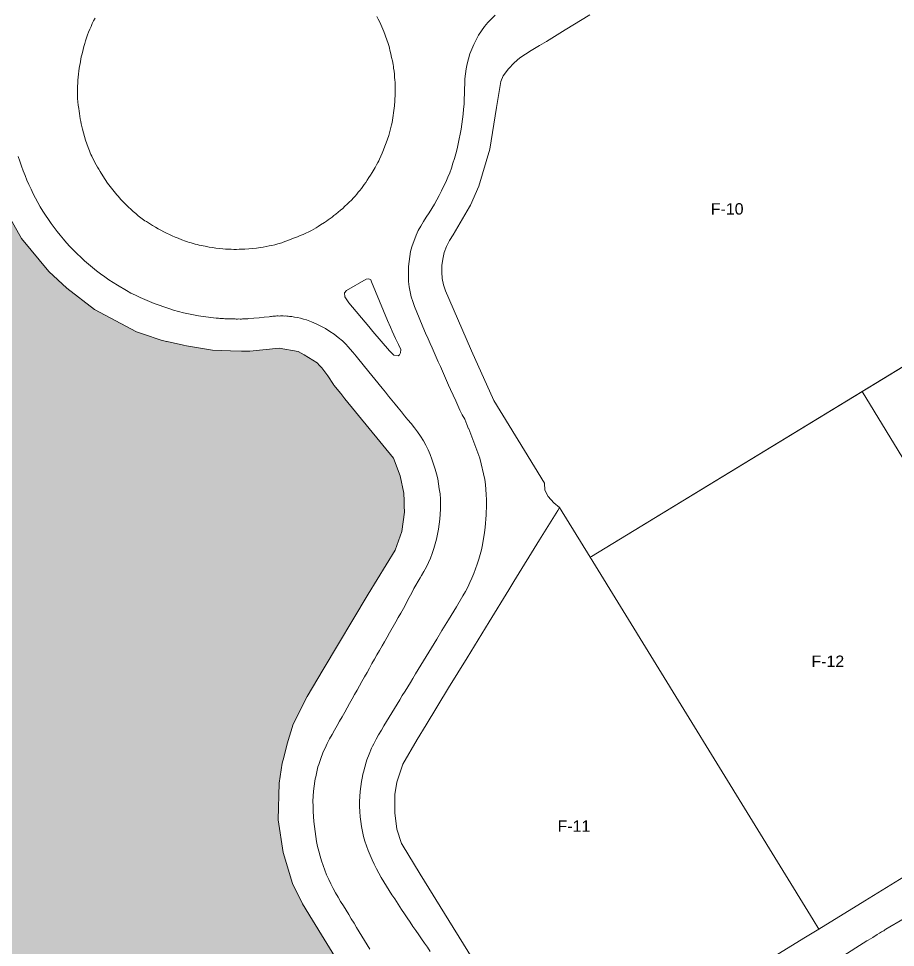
# Model space of a CAD drawing. Header units: metres. Extents: x 662613 to 666742, y 2728069 to 2732733.
# Drawn here: x 663590.2 to 663728.6, y 2729151.3 to 2729297.8 of the extents above; entities that cross this region are included whole.
import ezdxf
from ezdxf.enums import TextEntityAlignment as Align

# ---------------------------------------------------------------- set-up
doc = ezdxf.new("R2010")
doc.units = ezdxf.units.M
doc.header["$MEASUREMENT"] = 0
for name, color, linetype, lineweight in [('DQ_PLOT_ID', 252, 'Continuous', 18), ('Xref_DQ_MasterPlan_2024$0$DQ_PLOTS', 252, 'Continuous', 15), ('Xref_DQ_MasterPlan_2024$0$DQ_ROADS', 8, 'Continuous', 13)]:
    doc.layers.add(name, color=color, linetype=linetype, lineweight=lineweight)
doc.layers.add('Open area$0$INTENSIVE LANDSCAPING AND PLAZAS', color=7, linetype='Continuous', true_color=0xecf9e2)
doc.styles.add('DQ_Plot_ID', font='arial.ttf')

# ---------------------------------------------------------------- blocks, each defined once
blk = doc.blocks.new('Xref_DQ_MasterPlan_2024$0$DQ_Roads_')
at = {"layer": 'Xref_DQ_MasterPlan_2024$0$DQ_ROADS'}
for points in [[(663719.8444, 2729149.5898), (663724.0663, 2729152.2894), (663724.2378, 2729152.3898), (663724.9714, 2729152.8403), (663725.6962, 2729153.2865), (663726.0316, 2729153.501), (663726.3744, 2729153.7036), (663726.5487, 2729153.8025), (663726.7295, 2729153.8889), (663726.8925, 2729154.0053), (663727.0556, 2729154.1216), (663729.9212, 2729155.8376)], [(663665.4198, 2729298.3776), (663664.8264, 2729297.7948), (663664.2719, 2729297.1912), (663663.7183, 2729296.5474), (663663.2504, 2729295.8912), (663662.8001, 2729295.1928), (663662.3883, 2729294.4808), (663662.0189, 2729293.75), (663661.6985, 2729293.0147), (663661.4161, 2729292.2552), (663661.1766, 2729291.4834), (663660.9784, 2729290.7031), (663660.8214, 2729289.9145), (663660.708, 2729289.1209), (663660.636, 2729288.3266), (663660.5966, 2729287.5296), (663660.5773, 2729286.7309), (663660.5651, 2729285.9315), (663660.5353, 2729285.1351), (663660.4881, 2729284.3384), (663660.4207, 2729283.5437), (663660.3378, 2729282.7499), (663660.244, 2729281.9577), (663660.1391, 2729281.1677), (663660.0192, 2729280.3783), (663659.887, 2729279.5945), (663659.7463, 2729278.8187), (663659.5749, 2729278.0486), (663659.384, 2729277.2691), (663659.195, 2729276.4976), (663658.9786, 2729275.7346), (663658.746, 2729274.9782), (663658.4971, 2729274.2292), (663658.2433, 2729273.4862), (663657.9349, 2729272.771), (663657.6357, 2729272.0299), (663657.2737, 2729271.3208), (663656.9188, 2729270.6145), (663656.5597, 2729269.9144), (663656.1882, 2729269.2154), (663655.8054, 2729268.5302), (663655.4159, 2729267.8451), (663654.9831, 2729267.1714), (663654.5371, 2729266.494), (663654.093, 2729265.8063), (663653.6642, 2729265.088), (663653.2774, 2729264.373), (663652.9248, 2729263.6325), (663652.2574, 2729261.8005), (663652.0656, 2729261.0449), (663651.9256, 2729260.2718), (663651.8136, 2729259.4912), (663651.7404, 2729258.7027), (663651.707, 2729257.908), (663651.7102, 2729257.1109), (663651.7548, 2729256.3134), (663651.842, 2729255.515), (663651.9754, 2729254.7235), (663652.1678, 2729253.9371), (663652.403, 2729253.158), (663652.6528, 2729252.3886), (663654.25, 2729248.5733), (663654.4211, 2729248.1646), (663654.8067, 2729247.302), (663655.1316, 2729246.5717), (663655.4569, 2729245.8411), (663655.7826, 2729245.1105), (663656.1091, 2729244.3801), (663656.436, 2729243.6488), (663656.7613, 2729242.9185), (663657.0865, 2729242.1874), (663657.4119, 2729241.4561), (663657.7374, 2729240.7237), (663658.0617, 2729239.9955), (663658.3802, 2729239.2777), (663659.1768, 2729237.4827), (663659.4985, 2729236.757), (663659.8354, 2729236.0135), (663660.2186, 2729235.3097), (663660.6337, 2729234.599), (663660.9289, 2729233.7839), (663661.2219, 2729233.1038), (663661.2247, 2729233.097), (663661.7218, 2729231.8393), (663662.9756, 2729228.4646), (663663.7508, 2729225.0952), (663663.8622, 2729224.2946), (663663.9508, 2729223.5028), (663664.0034, 2729222.7125), (663664.0527, 2729221.9053), (663664.0526, 2729221.1064), (663663.9723, 2729219.5139), (663663.8324, 2729217.5279), (663663.7227, 2729216.7455), (663663.4002, 2729214.7869), (663663.2238, 2729214.0135), (663663.0279, 2729213.2515), (663662.8103, 2729212.4952), (663662.5819, 2729211.7379), (663662.3137, 2729210.9807), (663662.0495, 2729210.2547), (663661.7483, 2729209.5422), (663661.4231, 2729208.8263), (663661.0737, 2729208.1228), (663660.7126, 2729207.416), (663660.3035, 2729206.7312), (663659.3085, 2729205.0124), (663658.8835, 2729204.3141), (663658.4535, 2729203.6052), (663658.0571, 2729202.9474), (663657.0069, 2729201.2578), (663656.1862, 2729199.8727), (663655.7584, 2729199.2149), (663655.3495, 2729198.5043), (663654.9166, 2729197.8434), (663654.5148, 2729197.1477), (663654.0826, 2729196.4741), (663653.6635, 2729195.7926), (663653.2647, 2729195.0889), (663652.856, 2729194.4112), (663652.402, 2729193.6987), (663652.0205, 2729193.0364), (663651.6178, 2729192.3536), (663651.1856, 2729191.6911), (663650.7551, 2729191.0079), (663650.3539, 2729190.3007), (663649.9293, 2729189.6406), (663649.5303, 2729188.9396), (663649.1139, 2729188.2594), (663648.688, 2729187.5624), (663648.2836, 2729186.8933), (663647.855, 2729186.1929), (663647.4468, 2729185.5148), (663647.0188, 2729184.8075), (663646.6063, 2729184.1236), (663646.2654, 2729183.3731), (663646.0619, 2729183.0307), (663645.8828, 2729182.6749), (663645.5091, 2729181.7666), (663645.1611, 2729180.8482), (663645.0384, 2729180.4778), (663644.6352, 2729178.9089), (663644.5448, 2729178.5769), (663644.4778, 2729178.2394), (663644.3266, 2729177.4511), (663644.2049, 2729176.659), (663644.1114, 2729175.8635), (663644.0415, 2729175.0647), (663644.0075, 2729174.2674), (663644.0044, 2729173.47), (663644.0368, 2729172.6769), (663644.101, 2729171.8855), (663644.1931, 2729171.0971), (663644.3114, 2729170.3142), (663644.4575, 2729169.5392), (663644.6346, 2729168.775), (663644.8476, 2729168.0206), (663645.0923, 2729167.2761), (663645.3678, 2729166.5402), (663645.6694, 2729165.813), (663645.9951, 2729165.0869), (663646.3177, 2729164.3678), (663646.6737, 2729163.6648), (663647.0476, 2729162.9717), (663647.4382, 2729162.2819), (663647.8462, 2729161.6004), (663648.2576, 2729160.9235), (663648.68, 2729160.2492), (663649.1122, 2729159.5769), (663649.5486, 2729158.9055), (663650.642, 2729157.2393), (663651.086, 2729156.573), (663651.5353, 2729155.904), (663651.9807, 2729155.2404), (663652.4353, 2729154.578), (663652.8863, 2729153.9158), (663653.3398, 2729153.2582), (663653.7968, 2729152.5965), (663654.2483, 2729151.9371), (663654.7036, 2729151.2802), (663655.1655, 2729150.6241)], [(663602.2712, 2729297.891), (663602.0505, 2729297.4563), (663601.8388, 2729297.0174), (663601.6365, 2729296.5743), (663601.4445, 2729296.1269), (663601.2658, 2729295.6833), (663601.0965, 2729295.2358), (663600.9364, 2729294.7847), (663600.7854, 2729294.3304), (663600.6432, 2729293.8732), (663600.5098, 2729293.4134), (663600.385, 2729292.9514), (663600.2686, 2729292.4875), (663600.184, 2729292.1237), (663600.1053, 2729291.7586), (663600.0321, 2729291.3922), (663599.9642, 2729291.0247), (663599.9013, 2729290.6563), (663599.8431, 2729290.2872), (663599.7894, 2729289.9174), (663599.7399, 2729289.5472), (663599.6806, 2729289.0713), (663599.6261, 2729288.5943), (663599.5782, 2729288.1165), (663599.5385, 2729287.6379), (663599.5088, 2729287.159), (663599.4908, 2729286.6798), (663599.4863, 2729286.2006), (663599.4897, 2729285.9611), (663599.497, 2729285.7216), (663599.5099, 2729285.46), (663599.5275, 2729285.1986), (663599.5741, 2729284.6766), (663599.6323, 2729284.1556), (663599.697, 2729283.6355), (663599.7512, 2729283.2256), (663599.8095, 2729282.8161), (663599.8725, 2729282.4073), (663599.9407, 2729281.9993), (663600.0148, 2729281.5923), (663600.0954, 2729281.1868), (663600.183, 2729280.7827), (663600.2782, 2729280.3806), (663600.4292, 2729279.7963), (663600.5931, 2729279.2147), (663600.7705, 2729278.6368), (663600.962, 2729278.0632), (663601.1681, 2729277.4949), (663601.2768, 2729277.213), (663601.3894, 2729276.9328), (663601.5059, 2729276.6542), (663601.6264, 2729276.3775), (663601.751, 2729276.1028), (663601.8797, 2729275.8301), (663602.0619, 2729275.4637), (663602.2525, 2729275.1016), (663602.4505, 2729274.7433), (663602.655, 2729274.3885), (663602.8649, 2729274.0367), (663603.0792, 2729273.6876), (663603.5171, 2729272.9955), (663603.885, 2729272.4297), (663604.2625, 2729271.8701), (663604.4559, 2729271.5937), (663604.6532, 2729271.32), (663604.8547, 2729271.0495), (663605.0608, 2729270.7826), (663605.2659, 2729270.5264), (663605.4748, 2729270.2733), (663605.6874, 2729270.0232), (663605.9035, 2729269.776), (663606.1229, 2729269.5317), (663606.3453, 2729269.2903), (663606.7986, 2729268.8154), (663607.1633, 2729268.4474), (663607.5343, 2729268.0849), (663607.9121, 2729267.729), (663608.297, 2729267.381), (663608.6894, 2729267.0417), (663609.0898, 2729266.7124), (663609.4986, 2729266.3941), (663609.9163, 2729266.0879), (663610.1441, 2729265.9289), (663610.3745, 2729265.7736), (663610.8419, 2729265.4728), (663611.3163, 2729265.1827), (663611.7954, 2729264.901), (663612.229, 2729264.6545), (663612.6668, 2729264.415), (663613.1086, 2729264.1827), (663613.5545, 2729263.9582), (663614.0043, 2729263.7418), (663614.458, 2729263.5339), (663614.9155, 2729263.335), (663615.3766, 2729263.1453), (663615.9598, 2729262.9194), (663616.5481, 2729262.7068), (663616.8443, 2729262.6061), (663617.1417, 2729262.5095), (663617.4404, 2729262.4172), (663617.7405, 2729262.3295), (663618.0512, 2729262.244), (663618.3632, 2729262.1633), (663618.6766, 2729262.0873), (663618.9909, 2729262.0157), (663619.3063, 2729261.9483), (663619.6224, 2729261.8848), (663620.2566, 2729261.7688), (663620.7959, 2729261.6814), (663621.3371, 2729261.6049), (663621.8797, 2729261.5402), (663622.4235, 2729261.4878), (663622.8576, 2729261.4553), (663623.2925, 2729261.4307), (663623.7279, 2729261.4139), (663624.1637, 2729261.4049), (663624.5995, 2729261.4035), (663625.0352, 2729261.4096), (663625.4706, 2729261.423), (663625.9056, 2729261.4437), (663626.5208, 2729261.4857), (663627.135, 2729261.5427), (663627.7476, 2729261.6145), (663628.3582, 2729261.7007), (663628.817, 2729261.7731), (663629.2755, 2729261.8509), (663629.733, 2729261.9357), (663630.1887, 2729262.0293), (663630.6418, 2729262.1333), (663631.0915, 2729262.2493), (663631.537, 2729262.3791), (663631.758, 2729262.4496), (663631.9777, 2729262.5242), (663632.3975, 2729262.6801), (663632.8146, 2729262.8434), (663633.7318, 2729263.1996), (663634.1898, 2729263.3803), (663634.6457, 2729263.5657), (663635.0983, 2729263.7583), (663635.5463, 2729263.9604), (663635.9884, 2729264.1744), (663636.2069, 2729264.2865), (663636.4234, 2729264.4025), (663636.7832, 2729264.6052), (663637.1386, 2729264.8155), (663637.4906, 2729265.0316), (663637.84, 2729265.2518), (663638.4609, 2729265.6556), (663638.7681, 2729265.8626), (663639.0727, 2729266.0733), (663639.3746, 2729266.288), (663639.6733, 2729266.5069), (663639.9687, 2729266.7301), (663640.2605, 2729266.9579), (663640.6298, 2729267.2567), (663640.9935, 2729267.5623), (663641.3516, 2729267.8744), (663641.7038, 2729268.193), (663642.0514, 2729268.5181), (663642.3934, 2729268.8492), (663642.7285, 2729269.1872), (663643.0551, 2729269.5331), (663643.3136, 2729269.8205), (663643.5661, 2729270.1134), (663643.813, 2729270.4112), (663644.0544, 2729270.7135), (663644.2906, 2729271.02), (663644.522, 2729271.3301), (663644.7489, 2729271.6435), (663644.9715, 2729271.9596), (663645.2324, 2729272.3448), (663645.4856, 2729272.7351), (663645.7329, 2729273.1293), (663645.9765, 2729273.5257), (663646.4545, 2729274.3176), (663646.6849, 2729274.7186), (663646.9043, 2729275.1255), (663647.0266, 2729275.3669), (663647.1447, 2729275.6105), (663647.3704, 2729276.1027), (663647.5847, 2729276.6002), (663647.7911, 2729277.1009), (663648.013, 2729277.662), (663648.224, 2729278.2273), (663648.4225, 2729278.7972), (663648.6067, 2729279.3716), (663648.7304, 2729279.7865), (663648.8474, 2729280.2034), (663648.9564, 2729280.6224), (663649.0561, 2729281.0437), (663649.1347, 2729281.4169), (663649.2047, 2729281.7919), (663649.267, 2729282.1684), (663649.3227, 2729282.5461), (663649.3726, 2729282.9248), (663649.4178, 2729283.304), (663649.4979, 2729284.0633), (663649.5656, 2729284.8143), (663649.5923, 2729285.1904), (663649.6123, 2729285.5668), (663649.6237, 2729285.8817), (663649.6306, 2729286.1968), (663649.6331, 2729286.5121), (663649.6314, 2729286.8274), (663649.6254, 2729287.1426), (663649.6151, 2729287.4577), (663649.6008, 2729287.7726), (663649.5823, 2729288.0871), (663649.5466, 2729288.5621), (663649.5013, 2729289.0364), (663649.4465, 2729289.5096), (663649.3823, 2729289.9816), (663649.3379, 2729290.2687), (663649.2892, 2729290.555), (663649.1807, 2729291.1258), (663649.061, 2729291.6946), (663648.9343, 2729292.2617), (663648.8001, 2729292.8406), (663648.7289, 2729293.1291), (663648.6527, 2729293.4163), (663648.5662, 2729293.7181), (663648.474, 2729294.0183), (663648.3768, 2729294.3169), (663648.2748, 2729294.6141), (663648.1687, 2729294.9098), (663648.0587, 2729295.2042), (663647.8293, 2729295.789), (663647.6777, 2729296.1556), (663647.5202, 2729296.5197), (663647.3575, 2729296.8816), (663647.1904, 2729297.2413), (663646.9694, 2729297.7013), (663646.7409, 2729298.1576)], [(663645.6268, 2729150.9827), (663645.2115, 2729151.6731), (663644.7966, 2729152.3559), (663644.3784, 2729153.0409), (663643.9645, 2729153.7237), (663643.5472, 2729154.4073), (663643.1341, 2729155.0911), (663642.7076, 2729155.7701), (663642.3058, 2729156.4617), (663641.8811, 2729157.1383), (663641.4524, 2729157.8225), (663641.0232, 2729158.5064), (663640.6158, 2729159.1859), (663640.2103, 2729159.8663), (663639.8346, 2729160.563), (663639.4895, 2729161.2648), (663639.1532, 2729161.9722), (663638.8172, 2729162.6838), (663638.5278, 2729163.4247), (663638.2513, 2729164.1599), (663637.9918, 2729164.9057), (663637.774, 2729165.6617), (663637.579, 2729166.4251), (663637.3908, 2729167.1953), (663637.2357, 2729167.9747), (663637.1003, 2729168.7558), (663636.9805, 2729169.5422), (663636.8756, 2729170.3319), (663636.8031, 2729171.1244), (663636.7489, 2729171.9196), (663636.712, 2729172.7169), (663636.6899, 2729173.5162), (663636.6226, 2729174.3097), (663636.6667, 2729175.1104), (663636.7346, 2729175.9084), (663636.8307, 2729176.7041), (663636.9564, 2729177.4968), (663637.0126, 2729177.8363), (663637.0922, 2729178.171), (663637.4447, 2729179.7521), (663637.5555, 2729180.1262), (663637.8737, 2729181.0554), (663638.218, 2729181.9753), (663638.3856, 2729182.3366), (663638.5779, 2729182.6854), (663638.8945, 2729183.4465), (663639.2848, 2729184.1433), (663639.6898, 2729184.864), (663640.076, 2729185.5549), (663640.4818, 2729186.2687), (663640.8644, 2729186.9505), (663641.2677, 2729187.6609), (663641.662, 2729188.3541), (663642.0382, 2729189.0676), (663642.4413, 2729189.741), (663642.8195, 2729190.4608), (663643.2278, 2729191.1574), (663643.6385, 2729191.8336), (663644.019, 2729192.5289), (663644.379, 2729193.2032), (663644.8098, 2729193.9299), (663645.1965, 2729194.6204), (663645.5724, 2729195.3365), (663645.9694, 2729196.0312), (663646.3797, 2729196.7183), (663646.759, 2729197.4266), (663647.1703, 2729198.1011), (663647.5561, 2729198.8245), (663647.9626, 2729199.4957), (663648.3519, 2729200.2039), (663648.7382, 2729200.9065), (663649.7335, 2729202.6291), (663650.1085, 2729203.2993), (663650.5155, 2729204.0217), (663650.9178, 2729204.7333), (663651.857, 2729206.4833), (663652.2438, 2729207.1809), (663652.582, 2729207.8989), (663653.5541, 2729209.5635), (663653.7917, 2729209.9646), (663654.1695, 2729210.5951), (663654.5519, 2729211.2894), (663654.8867, 2729211.9887), (663655.1885, 2729212.7009), (663655.4653, 2729213.4321), (663655.7157, 2729214.176), (663655.9409, 2729214.9308), (663656.1351, 2729215.6984), (663656.3044, 2729216.4659), (663656.4467, 2729217.2442), (663656.5637, 2729218.0305), (663656.662, 2729218.8197), (663656.7299, 2729219.6118), (663656.7731, 2729220.4071), (663656.7789, 2729221.2051), (663656.7545, 2729222.0041), (663656.7028, 2729222.8029), (663656.5908, 2729223.5969), (663656.479, 2729224.3901), (663656.3358, 2729225.1794), (663656.156, 2729225.9641), (663655.941, 2729226.7436), (663655.6985, 2729227.5145), (663655.4288, 2729228.275), (663655.1353, 2729229.0271), (663654.812, 2729229.769), (663654.4616, 2729230.4967), (663654.0753, 2729231.2114), (663653.6448, 2729231.9113), (663653.1651, 2729232.5979), (663652.6537, 2729233.2627), (663652.1324, 2729233.9047), (663651.6277, 2729234.5223), (663651.1201, 2729235.1413), (663650.6091, 2729235.764), (663650.1071, 2729236.3787), (663649.6011, 2729236.998), (663649.0967, 2729237.6199), (663648.5928, 2729238.2396), (663648.0855, 2729238.8601), (663647.5802, 2729239.4808), (663644.8132, 2729242.8988), (663643.4472, 2729244.5531), (663642.9355, 2729245.1728), (663642.1769, 2729246.0915), (663641.8955, 2729246.4109), (663641.3107, 2729246.9816), (663640.6544, 2729247.509), (663640.002, 2729248.0056), (663639.3162, 2729248.4647), (663638.6307, 2729248.8963), (663637.9009, 2729249.2957), (663637.1676, 2729249.6615), (663636.4142, 2729249.9895), (663635.6423, 2729250.2688), (663635.1684, 2729250.4137), (663634.6856, 2729250.5251), (663634.2044, 2729250.6433), (663633.7161, 2729250.7277), (663633.5222, 2729250.7735), (663633.3255, 2729250.8057), (663633.1272, 2729250.8242), (663632.928, 2729250.8289), (663632.7315, 2729250.8633), (663632.5331, 2729250.8838), (663632.3338, 2729250.8907), (663632.1345, 2729250.8837), (663631.9365, 2729250.9044), (663631.7375, 2729250.9113), (663631.5385, 2729250.9045), (663631.3405, 2729250.8838), (663631.1404, 2729250.8933), (663630.9401, 2729250.8888), (663630.7405, 2729250.8706), (663630.5428, 2729250.8385), (663630.3408, 2729250.842), (663630.139, 2729250.8315), (663629.9385, 2729250.8073), (663629.7401, 2729250.7693), (663628.9438, 2729250.6823), (663628.1476, 2729250.6038), (663627.3508, 2729250.5372), (663626.5544, 2729250.4808), (663626.3561, 2729250.4514), (663626.1562, 2729250.4358), (663625.9558, 2729250.434), (663625.7557, 2729250.4462), (663625.557, 2729250.4214), (663625.3572, 2729250.4105), (663625.157, 2729250.4134), (663624.9576, 2729250.4303), (663624.7579, 2729250.4123), (663624.5575, 2729250.4082), (663624.3572, 2729250.418), (663624.1581, 2729250.4417), (663623.958, 2729250.4258), (663623.7573, 2729250.4239), (663623.557, 2729250.4358), (663623.3579, 2729250.4616), (663623.1576, 2729250.4488), (663622.9569, 2729250.4499), (663622.7568, 2729250.4649), (663622.5582, 2729250.4937), (663622.3577, 2729250.4852), (663622.1571, 2729250.4907), (663621.9574, 2729250.51), (663621.7595, 2729250.5432), (663621.3597, 2729250.562), (663620.9621, 2729250.6087), (663620.5618, 2729250.6389), (663620.1646, 2729250.6968), (663619.7645, 2729250.7347), (663619.368, 2729250.8003), (663618.9702, 2729250.8493), (663618.5769, 2729250.9259), (663617.7861, 2729251.0673), (663616.9986, 2729251.2215), (663616.2156, 2729251.4001), (663615.4357, 2729251.6009), (663614.6575, 2729251.8225), (663613.8886, 2729252.0653), (663613.128, 2729252.3223), (663612.3691, 2729252.5896), (663611.6133, 2729252.8652), (663610.8659, 2729253.1575), (663609.3896, 2729253.8052), (663608.6499, 2729254.152), (663607.931, 2729254.5104), (663607.2161, 2729254.8953), (663605.8256, 2729255.7355), (663605.1364, 2729256.1703), (663604.4651, 2729256.6118), (663603.7938, 2729257.0735), (663603.1397, 2729257.5427), (663602.4861, 2729258.0369), (663601.8536, 2729258.5391), (663601.2261, 2729259.0685), (663600.6134, 2729259.6075), (663600.0139, 2729260.1564), (663599.4271, 2729260.715), (663598.8517, 2729261.2882), (663598.3144, 2729261.8519), (663597.7883, 2729262.4297), (663597.2754, 2729263.0177), (663596.7744, 2729263.6175), (663596.2871, 2729264.2264), (663595.8129, 2729264.8491), (663595.3524, 2729265.4813), (663594.9042, 2729266.1241), (663594.4656, 2729266.7745), (663594.0365, 2729267.4433), (663593.6299, 2729268.1154), (663593.2462, 2729268.791), (663592.8753, 2729269.4834), (663592.5143, 2729270.1858), (663592.1692, 2729270.8952), (663591.8417, 2729271.6114), (663591.5268, 2729272.3358), (663591.2226, 2729273.0675), (663590.933, 2729273.805), (663590.6567, 2729274.5508), (663590.3973, 2729275.2965), (663590.1561, 2729276.0491)]]:
    blk.add_lwpolyline(points, dxfattribs=at)
blk.add_lwpolyline([(663645.7629, 2729256.5817), (663645.4645, 2729256.776), (663645.0311, 2729256.7164), (663641.9465, 2729254.9371), (663641.6154, 2729254.549), (663641.6711, 2729253.9192), (663642.304, 2729252.9806), (663645.4672, 2729249.2074), (663646.0997, 2729248.4664), (663648.7386, 2729245.3745), (663649.412, 2729244.6923), (663650.0754, 2729244.6097), (663650.2937, 2729244.7501), (663650.4861, 2729245.0599), (663650.5156, 2729245.5953), (663650.1407, 2729246.368), (663649.6958, 2729247.3422), (663649.1685, 2729248.497), (663648.8905, 2729249.1057), (663648.4328, 2729250.2027), (663645.8934, 2729256.2889)], close=True, dxfattribs=at)
blk = doc.blocks.new('Xref_DQ_MasterPlan_2024')
at = {"layer": 'Xref_DQ_MasterPlan_2024$0$DQ_PLOTS'}
for points in [[(663759.59, 2729261.08), (663680.62, 2729212.92), (663680.38, 2729212.82), (663675.56, 2729220.65), (663674.67, 2729221.4), (663673.74, 2729222.41), (663673.22, 2729223.41), (663673.19, 2729224.53), (663670.01, 2729229.68), (663665.2, 2729237.55), (663661.67, 2729245.41), (663660.14, 2729248.92), (663657.55, 2729254.86), (663657.25, 2729255.83), (663657.06, 2729256.82), (663656.98, 2729257.83), (663657, 2729258.84), (663657.13, 2729259.88), (663657.38, 2729260.9), (663657.74, 2729261.88), (663658.2, 2729262.82), (663658.76, 2729263.7), (663661.33, 2729268.13), (663661.52, 2729268.37), (663662.82, 2729271.37), (663664.58, 2729277.21), (663665.63, 2729283.79), (663666.31, 2729287.91), (663666.67, 2729288.76), (663667.5, 2729289.9), (663668.39, 2729290.81), (663669.32, 2729291.65), (663670.2, 2729292.22), (663671.08, 2729292.76), (663672.41, 2729293.55), (663673.48, 2729294.22), (663676.45, 2729296.06), (663680.36, 2729298.43)], [(663662.72, 2729148.04), (663658.11, 2729155.49), (663653.55, 2729162.82), (663650.72, 2729167.48), (663650.63, 2729167.63), (663649.9, 2729169.92), (663649.57, 2729172.49), (663649.59, 2729175.37), (663649.91, 2729177.31), (663650.83, 2729180.16), (663653.08, 2729184.07), (663654.53, 2729186.4), (663658.05, 2729192.2), (663660.98, 2729196.96), (663664.44, 2729202.62), (663667.54, 2729207.7), (663668.33, 2729208.99), (663672.41, 2729215.55), (663675.29, 2729220.21), (663675.56, 2729220.65), (663680.38, 2729212.82), (663715.57, 2729155.6), (663716.47, 2729154.15), (663714.37, 2729152.87), (663704.93, 2729147.07)]]:
    blk.add_lwpolyline(points, dxfattribs=at)
blk.add_lwpolyline([(663587.52, 2729268.74), (663590.66, 2729263.14), (663594.96, 2729257.92), (663597.84, 2729255.28), (663602.16, 2729251.93), (663608.83, 2729248.39), (663609.93, 2729248.02), (663612.7, 2729247.07), (663613.53, 2729246.88), (663613.65, 2729246.85), (663616.25, 2729246.26), (663616.72, 2729246.18), (663620.8, 2729245.49), (663623.62, 2729245.41), (663625.4, 2729245.35), (663626.7, 2729245.32), (663631.32, 2729245.79), (663634.32, 2729245.31), (663635.26, 2729244.74), (663637.34, 2729243.48, -0.055907), (663639.87, 2729240.1), (663639.97, 2729239.96), (663641.05, 2729238.64), (663641.7, 2729237.84), (663649.34, 2729228.43), (663650.39, 2729225.65), (663651.01, 2729222.93), (663651.04, 2729221.74), (663651.06, 2729220.93), (663651.09, 2729219.91), (663650.67, 2729216.87), (663649.63, 2729213.96), (663645.37, 2729207.02), (663638.26, 2729195.12), (663635.72, 2729190.86), (663633.51, 2729186.48), (663632.56, 2729183.36), (663632.04, 2729181.24), (663631.81, 2729180.31), (663631.32, 2729177.17), (663631.15, 2729171.4), (663631.94, 2729166.24), (663633.41, 2729161.35), (663634.99, 2729158.11), (663636.56, 2729155.56), (663640.69, 2729148.9)], format="xyb", dxfattribs=at)
for points in [[(663801.77, 2729206.33), (663797.88, 2729203.95), (663790.34, 2729199.33), (663783.08, 2729194.96), (663774.63, 2729189.8), (663765.76, 2729184.36), (663759.08, 2729180.29), (663758.1, 2729181.9), (663723.31, 2729238.95), (663765.99, 2729264.99), (663800.63, 2729208.19), (663801.77, 2729206.33)], [(663759.08, 2729180.29), (663756.75, 2729178.86), (663750.45, 2729174.98), (663740.95, 2729169.16), (663738.21, 2729167.48), (663732.64, 2729164.08), (663723.75, 2729158.59), (663716.47, 2729154.15), (663715.57, 2729155.6), (663680.38, 2729212.82), (663680.62, 2729212.92), (663723.31, 2729238.95), (663758.1, 2729181.9), (663759.08, 2729180.29)]]:
    blk.add_lwpolyline(points, close=True, dxfattribs=at)
blk.add_blockref('Xref_DQ_MasterPlan_2024$0$DQ_Roads_', (0, 0))
blk = doc.blocks.new('Open area')
at = {"layer": 'Open area$0$INTENSIVE LANDSCAPING AND PLAZAS'}
blk.add_hatch(color=256, dxfattribs=at).paths.add_polyline_path([(663303.41, 2728990.08), (663319.04, 2728999.89), (663329.2, 2729006.17), (663329.65, 2729006.44), (663338.35, 2729011.73), (663341.88, 2729013.88), (663345.46, 2729016.05), (663355.87, 2729022.4), (663357.44, 2729023.36), (663359.64, 2729024.7), (663360.26, 2729025.08), (663374.4, 2729033.64), (663377.64, 2729035.63), (663378.04, 2729035.87), (663378.94, 2729036.43), (663384.3, 2729039.72), (663393.83, 2729045.56), (663393.91, 2729045.61), (663397.72, 2729047.96), (663401.95, 2729050.56), (663403.86, 2729051.73), (663406.44, 2729053.32), (663415.15, 2729058.66), (663420.37, 2729061.93), (663422.72, 2729063.4), (663424.59, 2729064.58), (663425.86, 2729065.37), (663436.28, 2729071.77), (663436.65, 2729071.98), (663441.99, 2729075.11), (663444.58, 2729076.69), (663446.21, 2729077.69), (663458.46, 2729085.19), (663459.74, 2729085.97), (663462.64, 2729087.76), (663470.04, 2729092.31), (663470.8, 2729092.77), (663480.92, 2729099.1), (663482.71, 2729100.17), (663488.47, 2729103.62), (663496.94, 2729108.73), (663498.57, 2729109.72), (663509.17, 2729116.36), (663504.65, 2729123.78), (663500.03, 2729131.27), (663496.93, 2729136.3), (663489.1, 2729148.8), (663484.62, 2729155.94), (663480.58, 2729162.37), (663506.88, 2729178.34), (663506.99, 2729179.03), (663507.74, 2729182.17), (663508.1, 2729183.68), (663510.1, 2729191.98), (663511.48, 2729197.71), (663512.38, 2729201.44), (663513.13, 2729204.53), (663514.89, 2729211.95), (663515.82, 2729215.71), (663516.72, 2729219.55), (663516.92, 2729220.37), (663516.93, 2729220.38), (663517.58, 2729223.1), (663519.88, 2729232.75), (663520.86, 2729236.47), (663522.34, 2729242.72), (663523.01, 2729245.49), (663523.75, 2729248.78), (663523.81, 2729249.02), (663524.32, 2729251.05), (663525.1, 2729254.17), (663526.23, 2729259.06), (663526.69, 2729261.1), (663527.38, 2729263.88), (663527.7, 2729265.15), (663527.73, 2729265.27), (663529.39, 2729272.33), (663532.73, 2729286.4), (663534.09, 2729292.11), (663534.98, 2729295.89), (663535.89, 2729296.24), (663536.97, 2729296.65), (663538.58, 2729297.27), (663539.13, 2729297.48), (663550.18, 2729294.72), (663551.59, 2729294.37), (663554.83, 2729293.55), (663556.8, 2729293.06), (663557.49, 2729292.88), (663562.1, 2729291.38), (663568.05, 2729289.23), (663570.06, 2729288.53), (663575.29, 2729286.7), (663579.28, 2729285.35), (663581.7, 2729283.5), (663583.45, 2729280.99), (663583.97, 2729279.43), (663585.44, 2729274.99), (663586.68, 2729271.29), (663587.52, 2729268.74), (663590.66, 2729263.14), (663594.96, 2729257.92), (663597.84, 2729255.28), (663602.16, 2729251.93), (663608.83, 2729248.39), (663609.93, 2729248.02), (663612.7, 2729247.07), (663613.53, 2729246.88), (663613.65, 2729246.85), (663616.25, 2729246.26), (663616.72, 2729246.18), (663620.8, 2729245.49), (663623.62, 2729245.41), (663625.4, 2729245.35), (663626.7, 2729245.32), (663631.32, 2729245.79), (663634.32, 2729245.31), (663635.26, 2729244.74), (663637.34, 2729243.48, -0.055907), (663639.87, 2729240.1), (663639.97, 2729239.96), (663641.05, 2729238.64), (663641.7, 2729237.84), (663649.34, 2729228.43), (663650.39, 2729225.65), (663651.01, 2729222.93), (663651.04, 2729221.74), (663651.06, 2729220.93), (663651.09, 2729219.91), (663650.67, 2729216.87), (663649.63, 2729213.96), (663645.37, 2729207.02), (663638.26, 2729195.12), (663635.72, 2729190.86), (663633.51, 2729186.48), (663632.56, 2729183.36), (663632.04, 2729181.24), (663631.81, 2729180.31), (663631.32, 2729177.17), (663631.15, 2729171.4), (663631.94, 2729166.24), (663633.41, 2729161.35), (663634.99, 2729158.11), (663636.56, 2729155.56), (663640.69, 2729148.9), (663641.19, 2729148.18), (663629.36, 2729140.84), (663627.47, 2729139.66), (663614.3, 2729131.59), (663606.17, 2729126.56), (663606.59, 2729125.88), (663618.05, 2729107.29), (663616.32, 2729106.24), (663615.94, 2729106.01), (663615.32, 2729105.63), (663614.61, 2729105.2), (663601.51, 2729096.52), (663592.41, 2729090.49), (663590.68, 2729090.99), (663589.38, 2729091.37), (663580.72, 2729086.18), (663577.69, 2729084.36), (663551.75, 2729068.82), (663550.83, 2729068.27), (663550.57, 2729068.11), (663553.86, 2729062.62), (663555.35, 2729060.17), (663558.43, 2729055.12), (663558.8, 2729054.51), (663560.47, 2729051.71), (663562.5, 2729048.32), (663565.71, 2729043.08), (663567.65, 2729039.91), (663571.5, 2729033.6), (663573.98, 2729029.53), (663579.13, 2729021.36), (663579.05, 2729020.88), (663578.31, 2729016.64), (663576.37, 2729017.12), (663573.18, 2729017.9), (663569.57, 2729018.78), (663560.7, 2729032.73), (663557.91, 2729037.11), (663557.54, 2729037.69), (663555.23, 2729041.33), (663552, 2729046.4), (663548.01, 2729053.03), (663546.46, 2729055.52), (663542.27, 2729062.28), (663537.46, 2729070.46), (663536.32, 2729072.31), (663534.64, 2729075.03), (663531.8, 2729079.62), (663531.5, 2729080.11), (663527.94, 2729078.11), (663498.75, 2729059.91), (663496.29, 2729058.37), (663494.45, 2729057.25), (663478.11, 2729047.25), (663475.02, 2729045.36), (663472.17, 2729043.62), (663466.64, 2729040.23), (663464.01, 2729038.62), (663458.8, 2729035.44), (663454.52, 2729032.81), (663450.87, 2729030.58), (663447.14, 2729028.3), (663439.24, 2729040.35), (663437.19, 2729039.03), (663434.4, 2729043.18), (663424.82, 2729037.11), (663424.91, 2729036.97), (663397.48, 2729020.37), (663393.3, 2729017.68), (663341.32, 2728985.96), (663331.2, 2728979.77), (663329.05, 2728978.44), (663307.37, 2728965.15), (663306.26, 2728964.48), (663302.01, 2728961.74), (663300.88, 2728961.05), (663291.23, 2728955.16), (663293.84, 2728951.05), (663290.88, 2728949.17), (663286.72, 2728946.53), (663285.05, 2728945.48), (663280.29, 2728942.46), (663286.2, 2728932.77), (663286.36, 2728932.51), (663269.68, 2728922.37), (663264.31, 2728918.99), (663255.92, 2728913.71), (663255.3, 2728913.32), (663255.06, 2728913.17), (663254.59, 2728911.22), (663253.86, 2728908.2), (663249.77, 2728891.77), (663249.13, 2728888.77), (663248.69, 2728886.73), (663247.44, 2728880.86), (663246.86, 2728878.56), (663244, 2728867.17), (663251.74, 2728854.8), (663252.72, 2728853.24), (663257.83, 2728844.87), (663258.51, 2728843.76), (663260, 2728841.31), (663260.22, 2728840.94), (663261.43, 2728838.96), (663266.77, 2728837.72), (663273.05, 2728836.29), (663286.41, 2728833.25), (663289.94, 2728827.5), (663294.14, 2728820.65), (663294.48, 2728820.09), (663297.07, 2728815.9), (663297.44, 2728815.29), (663302.2, 2728807.57), (663303.42, 2728805.59), (663306.11, 2728801.21), (663306.55, 2728800.49), (663307.42, 2728799.08), (663308.41, 2728797.47), (663308.9, 2728796.68), (663309.61, 2728797.09), (663315.62, 2728801.03), (663321.95, 2728790.69), (663321.51, 2728787.74), (663317.31, 2728785.09, -0.03357), (663306.15, 2728779.39), (663289.24, 2728806.93), (663287.65, 2728809.52), (663286.49, 2728811.41), (663286.42, 2728811.51), (663284.88, 2728814.03), (663260.55, 2728819.94), (663252.29, 2728811.83), (663245.44, 2728805.09), (663244.97, 2728804.63), (663243.7, 2728803.39), (663232.44, 2728792.32, -0.016354), (663230.34, 2728793.46, -0.112846), (663218.5, 2728804.56, -0.008247), (663217.85, 2728805.57), (663222.24, 2728808.47), (663225.54, 2728810.42), (663226.32, 2728810.89), (663228.65, 2728812.31), (663234.25, 2728815.71), (663239.79, 2728819.09), (663243.12, 2728821.13), (663242.89, 2728821.49), (663240.52, 2728825.26), (663239.97, 2728826.13), (663238.78, 2728828.03), (663233.2, 2728837.19), (663227.13, 2728847.01), (663226.24, 2728848.44), (663225.93, 2728848.97), (663223.94, 2728852.3), (663221.57, 2728856.27), (663221.02, 2728857.2), (663221.15, 2728857.76), (663221.77, 2728860.39), (663222.85, 2728864.99), (663223.18, 2728866.41), (663223.78, 2728868.92), (663224.61, 2728872.46), (663226.33, 2728879.71), (663226.71, 2728881.35), (663229.47, 2728892.66), (663229.83, 2728894.16), (663231, 2728899.01), (663231.18, 2728899.78), (663231.7, 2728901.92), (663233.33, 2728908.7), (663234.2, 2728912.32), (663235.57, 2728917.53), (663235.77, 2728918.42), (663236.47, 2728921.56), (663236.64, 2728922.31), (663236.75, 2728922.78), (663235.32, 2728923.16), (663222.46, 2728926.17), (663207.69, 2728930.12), (663207.97, 2728931.17), (663208.13, 2728931.79), (663208.99, 2728935.58), (663210.02, 2728939.49), (663210.69, 2728942.21), (663211.44, 2728945.4), (663211.62, 2728946.55), (663211.89, 2728948.36), (663212.33, 2728951.44), (663212.71, 2728957.99), (663213, 2728959.84, 0.073845), (663213.02, 2728964.35), (663212.4, 2728966.35), (663211.95, 2728969.06), (663211.92, 2728969.39), (663210.35, 2728975.06), (663221.27, 2728972.31), (663222.49, 2728972), (663226.72, 2728970.84), (663232.54, 2728969.25), (663236, 2728968.53), (663239.79, 2728967.75), (663246.47, 2728966.18), (663259.23, 2728963.14), (663268.76, 2728968.79), (663277.86, 2728974.39), (663285.72, 2728979.24), (663299.16, 2728987.47), (663303.41, 2728990.08)], flags=0)

msp = doc.modelspace()

# ---------------------------------------------------------------- block references
for name in ['Xref_DQ_MasterPlan_2024', 'Open area']:
    msp.add_blockref(name, (0, 0))

# ---------------------------------------------------------------- texts
at = {"layer": 'DQ_PLOT_ID', "style": 'DQ_Plot_ID'}
for s, p in [('F-10', (663702.01, 2729266.89)), ('F-12', (663717.89, 2729195.51)), ('F-11', (663677.83, 2729169.5))]:
    msp.add_text(s, height=1.8, dxfattribs=at).set_placement(p, align=Align.CENTER)

doc.saveas('drawing.dxf')
